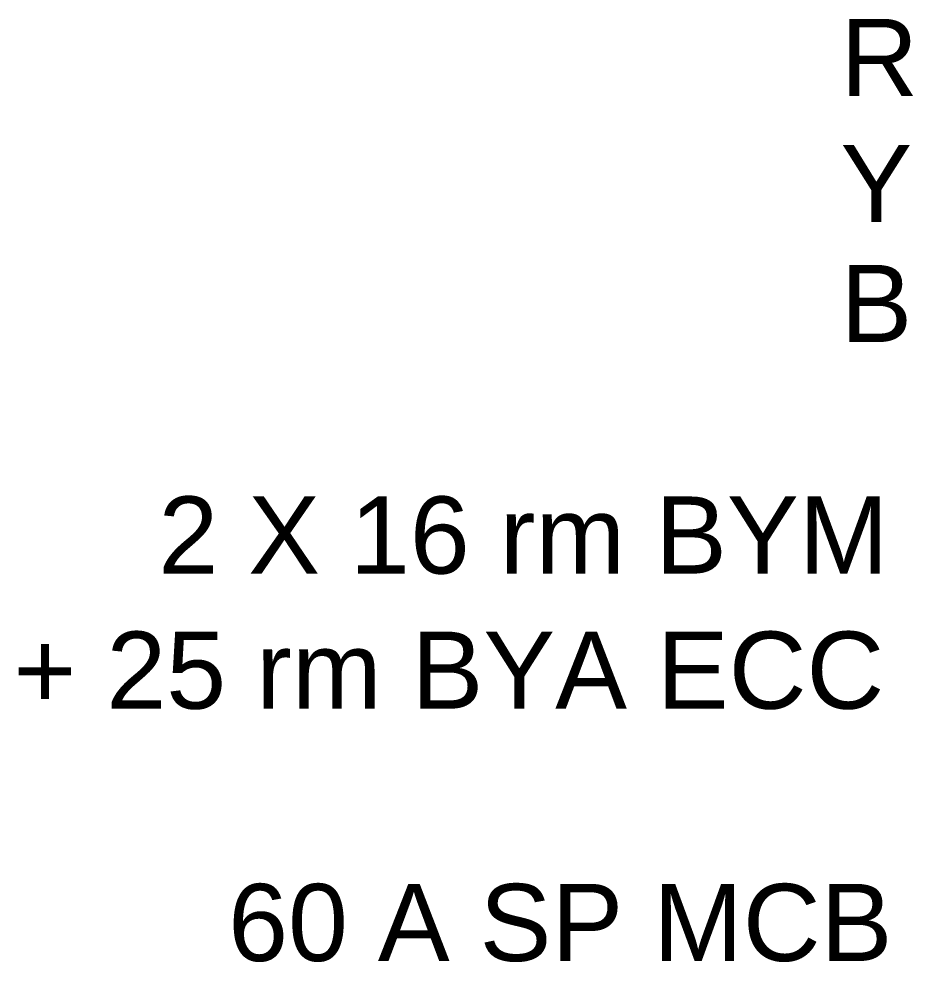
# Model space of a CAD drawing. Header units: inches. Extents: x 435 to 10591, y 298 to 1089.
# Drawn here: x 5084.4 to 5200.4, y 623.1 to 745.4 of the extents above; entities that cross this region are included whole.
import ezdxf

# ---------------------------------------------------------------- set-up
doc = ezdxf.new("R2010")
doc.units = ezdxf.units.IN
doc.header["$LTSCALE"] = 20
doc.header["$MEASUREMENT"] = 0
doc.styles.get("Standard").update_dxf_attribs({"font": 'arial.ttf'})

msp = doc.modelspace()

# ---------------------------------------------------------------- texts
for s, p in [('R', (5191, 735.38)), ('Y', (5191, 719.04)), ('B', (5191, 703.49)), ('2 X 16 rm BYM', (5102.53, 673.47)), ('+ 25 rm BYA ECC', (5083.74, 655.95)), ('60 A SP MCB', (5111.58, 623.24))]:
    msp.add_text(s, height=10).set_placement(p)

doc.saveas('drawing.dxf')
